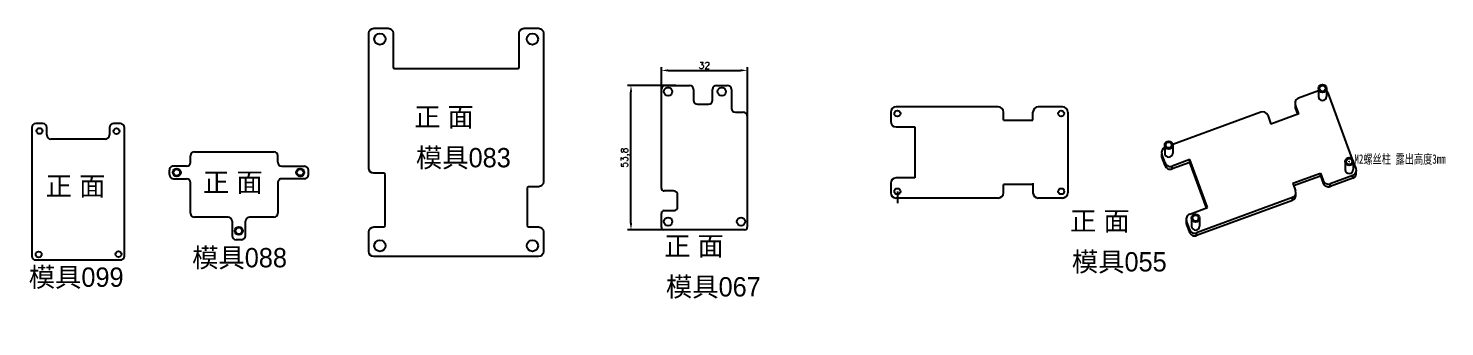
# Model space of a CAD drawing. Header units: millimetres. Extents: x 1426 to 4436, y -331 to 92.
# Drawn here: x 3909 to 4436, y -276 to -164 of the extents above; entities that cross this region are included whole.
import ezdxf

# ---------------------------------------------------------------- set-up
doc = ezdxf.new("R2010")
doc.units = ezdxf.units.MM
doc.layers.add('PUNCH', color=2, linetype='Continuous')
doc.styles.add('ST', font='PMingLiU.ttf')
doc.styles.get("Standard").update_dxf_attribs({"font": 'txt', "bigfont": 'gbcbig.shx'})
doc.styles.add('国家标准', font='SimSun.ttf', dxfattribs={"width": 0.7, "height": 3.5})
doc.dimstyles.new('ISO-25', dxfattribs={"dimtxt": 2.5, "dimasz": 2.5, "dimexe": 1.25, "dimexo": 0.625, "dimtad": 1, "dimtxsty": 'Standard', "dimcen": 2.5, "dimadec": 0, "dimazin": 0, "dimtfac": 1, "dimtmove": 0, "dimatfit": 3, "dimfxl": 0, "dimarcsym": 0})
doc.dimstyles.get("Standard").update_dxf_attribs({"dimtxt": 0.18, "dimasz": 0.18, "dimexe": 0.18, "dimexo": 0.0625, "dimgap": 0.09, "dimtad": 0, "dimtih": 1, "dimtoh": 1, "dimdec": 4, "dimzin": 0, "dimdsep": 46, "dimtxsty": 'Standard', "dimcen": 0.09, "dimadec": 0, "dimazin": 0, "dimtfac": 1, "dimtdec": 4, "dimtofl": 0, "dimtmove": 0, "dimatfit": 0, "dimfxl": 0, "dimtolj": 1, "dimtzin": 0, "dimarcsym": 0})

# ---------------------------------------------------------------- blocks, each defined once
blk = doc.blocks.new('*D262')
at = {"color": 0, "lineweight": -2}
for p, q in [((2461.37, -188.13), (2461.37, -181.05)), ((4149.79, -185.76), (4131.83, -185.76)), ((4133.08, -237.06), (4133.08, -188.26)), ((2476.81, -190.63), (2460.12, -190.63)), ((2478.81, -194.63), (2460.12, -194.63)), ((2461.37, -194.63), (2461.37, -190.63)), ((2461.37, -197.13), (2461.37, -199.63)), ((4148.51, -239.56), (4131.83, -239.56))]:
    blk.add_line(p, q, dxfattribs=at)
at = {"color": 0}
for points in [[(2460.95, -188.13), (2461.78, -188.13), (2461.37, -190.63)], [(4132.66, -188.26), (4133.5, -188.26), (4133.08, -185.76)], [(2460.95, -197.13), (2461.78, -197.13), (2461.37, -194.63)], [(4132.66, -237.06), (4133.5, -237.06), (4133.08, -239.56)]]:
    blk.add_solid(points, dxfattribs=at)
at = {"layer": 'Defpoints', "color": 0}
for p in [(4133.08, -185.76), (4150.42, -185.76), (2461.37, -190.63), (2477.44, -190.63), (2479.44, -194.63), (4149.14, -239.56)]:
    blk.add_point(p, dxfattribs=at)
at = {"color": 0, "attachment_point": 5, "rotation": 90}
for s, insert, char_height in [('4', (2458.24, -183.34), 5), ('53,8', (4131, -212.66), 2.5)]:
    blk.add_mtext(s, dxfattribs=dict(at, insert=insert, char_height=char_height))
blk = doc.blocks.new('*D263')
at = {"color": 0, "lineweight": -2}
for p, q in [((4144.42, -196.04), (4144.42, -178.9)), ((4176.42, -200.83), (4176.42, -178.9)), ((4146.92, -180.15), (4173.92, -180.15)), ((2593.41, -264.13), (2593.41, -257.05)), ((2603.81, -266.63), (2592.16, -266.63)), ((2593.41, -270.63), (2593.41, -266.63)), ((2593.46, -270.63), (2592.16, -270.63)), ((2593.41, -273.13), (2593.41, -275.63))]:
    blk.add_line(p, q, dxfattribs=at)
at = {"color": 0}
for points in [[(4146.92, -179.74), (4146.92, -180.57), (4144.42, -180.15)], [(4173.92, -179.74), (4173.92, -180.57), (4176.42, -180.15)], [(2592.99, -264.13), (2593.83, -264.13), (2593.41, -266.63)], [(2592.99, -273.13), (2593.83, -273.13), (2593.41, -270.63)]]:
    blk.add_solid(points, dxfattribs=at)
at = {"layer": 'Defpoints', "color": 0}
for p in [(4176.42, -180.15), (4144.42, -196.66), (4176.42, -201.46), (2593.41, -266.63), (2604.44, -266.63), (2594.08, -270.63)]:
    blk.add_point(p, dxfattribs=at)
at = {"color": 0, "insert": (4160.42, -178.28), "char_height": 2.5, "attachment_point": 5}
blk.add_mtext('32', dxfattribs=at)
at = {"color": 0, "insert": (2590.28, -259.34), "char_height": 5, "attachment_point": 5, "rotation": 90}
blk.add_mtext('4', dxfattribs=at)
blk = doc.blocks.new('*D292')
at = {"color": 0, "lineweight": -2}
for p, q in [((2906.22, -206.14), (2892.33, -206.14)), ((2893.58, -238.64), (2893.58, -208.64)), ((2906.22, -241.14), (2892.33, -241.14))]:
    blk.add_line(p, q, dxfattribs=at)
at = {"color": 0, "linetype": 'Continuous', "lineweight": -2}
for p, q in [((4400.56, -214.1), (4400.74, -214.1)), ((4400.65, -214.19), (4400.65, -214.01)), ((4401.76, -213.46), (4401.92, -213.37)), ((4401.92, -213.37), (4402.1, -213.37))]:
    blk.add_line(p, q, dxfattribs=at)
at = {"color": 0}
for points in [[(2893.17, -208.64), (2894, -208.64), (2893.58, -206.14)], [(2893.17, -238.64), (2894, -238.64), (2893.58, -241.14)]]:
    blk.add_solid(points, dxfattribs=at)
at = {"color": 0, "linetype": 'Continuous'}
blk.add_solid([(4401.75, -213.44), (4401.78, -213.49), (4401.61, -213.55)], dxfattribs=at)
at = {"layer": 'Defpoints', "color": 0}
for p in [(2893.58, -206.14), (2906.85, -206.14), (2906.85, -241.14)]:
    blk.add_point(p, dxfattribs=at)
at = {"layer": 'Defpoints', "color": 0, "linetype": 'Continuous'}
for p in [(4400.65, -214.1), (4401.61, -213.55)]:
    blk.add_point(p, dxfattribs=at)
at = {"color": 0, "linetype": 'Continuous', "insert": (4419.58, -213.37), "char_height": 3.5, "attachment_point": 5, "style": '国家标准'}
blk.add_mtext('\\A1;M2螺丝柱 露出高度3mm', dxfattribs=at)
at = {"color": 0, "insert": (2891.71, -223.64), "char_height": 2.5, "attachment_point": 5, "rotation": 90}
blk.add_mtext('35', dxfattribs=at)

msp = doc.modelspace()

# ---------------------------------------------------------------- linework, layer by layer
at = {"linetype": 'Continuous'}
for p, q in [((4389.17921, -187.75737), (4381.79213, -190.47714)), ((4389.17921, -186.86917), (4389.17921, -189.86917)), ((4392.17921, -186.86917), (4392.17921, -189.86917)), ((4401.91155, -213.28548), (4392.80573, -188.55342)), ((4269.81682, -193.71692), (4231.81682, -193.71692)), ((4293.81681, -193.71692), (4284.81682, -193.71692)), ((4381.81558, -196.32944), (4380.60631, -193.04498)), ((4380.60631, -194.04498), (4380.60631, -193.04498)), ((4381.49135, -196.44882), (4380.60631, -194.04498)), ((3913.97145, -199.96264), (3911.38846, -199.96264)), ((3942.86058, -199.99471), (3940.29193, -199.99471)), ((4229.81682, -195.71692), (4229.81682, -199.21692)), ((4271.81682, -198.71692), (4271.81682, -195.71692)), ((4271.81682, -198.71692), (4282.81682, -198.71692)), ((4282.81682, -198.71692), (4282.81682, -195.71692)), ((4295.81681, -195.71692), (4295.81681, -225.71692)), ((4367.71588, -195.65972), (4334.87412, -207.75136)), ((4370.28373, -196.84554), (4371.493, -200.13)), ((4381.81558, -196.32944), (4371.493, -200.13)), ((3909.88846, -201.46264), (3909.88846, -249.28677)), ((3915.47145, -204.21156), (3915.47145, -201.46264)), ((3937.29193, -205.71156), (3916.97145, -205.71156)), ((3938.79193, -201.49471), (3938.79193, -204.21156)), ((3944.36058, -249.28677), (3944.36058, -201.49471)), ((4231.81682, -201.21692), (4238.81682, -201.21692)), ((4238.81682, -201.21692), (4238.81682, -220.21692)), ((4331.88902, -207.96221), (4331.88902, -210.96221)), ((4334.88902, -207.96221), (4334.88902, -210.96221)), ((4332.07949, -214.64122), (4330.87023, -211.35676)), ((4330.87023, -212.35676), (4330.87023, -211.35676)), ((4332.07949, -215.64122), (4330.87023, -212.35676)), ((4332.07949, -215.64122), (4332.07949, -214.64122)), ((4341.21626, -213.40851), (4334.64734, -215.82705)), ((4341.21626, -214.40851), (4334.64734, -216.82705)), ((4334.64734, -216.82705), (4334.64734, -215.82705)), ((4347.78086, -231.23843), (4341.21626, -213.40851)), ((4341.21626, -214.40851), (4341.21626, -213.40851)), ((4347.45663, -231.3578), (4341.21626, -214.40851)), ((4399.15224, -214.10042), (4399.15224, -217.10042)), ((4403.17089, -216.70592), (4402.13935, -213.90419)), ((4402.15224, -214.10042), (4402.15224, -217.10042)), ((4238.81682, -220.21692), (4231.81682, -220.21692)), ((4379.61237, -222.1828), (4389.93495, -218.38224)), ((4379.9366, -223.06342), (4389.93495, -219.38224)), ((4389.93495, -218.38224), (4390.97147, -221.19749)), ((4389.93495, -219.38224), (4389.93495, -218.38224)), ((4389.93495, -219.38224), (4390.97147, -222.19749)), ((4390.97147, -222.19749), (4390.97147, -221.19749)), ((4401.98507, -219.27376), (4393.53931, -222.38331)), ((4401.98507, -220.27376), (4393.53931, -223.38331)), ((4401.98507, -220.27376), (4401.98507, -219.27376)), ((4229.81682, -222.21692), (4229.81682, -225.71692)), ((4232.31682, -225.21692), (4232.31682, -229.62873)), ((4271.81682, -225.71692), (4271.81682, -222.71692)), ((4282.81682, -222.71692), (4271.81682, -222.71692)), ((4282.81682, -222.21692), (4282.81682, -225.71692)), ((4379.61237, -222.1828), (4380.64889, -224.99805)), ((4393.53931, -223.38331), (4393.53931, -222.38331)), ((4269.81682, -227.71692), (4231.81682, -227.71692)), ((4293.81681, -227.71692), (4284.81682, -227.71692)), ((4341.21194, -233.65697), (4347.78086, -231.23843)), ((4379.46306, -227.56589), (4343.80323, -240.69509)), ((4379.46306, -228.56589), (4343.80323, -241.69509)), ((4379.46306, -228.56589), (4379.46306, -227.56589)), ((4341.23538, -239.50927), (4340.02612, -236.22481)), ((4340.02612, -237.22481), (4340.02612, -236.22481)), ((4341.23538, -240.50927), (4340.02612, -237.22481)), ((4341.90872, -235.17644), (4341.90872, -238.17644)), ((4344.90872, -235.17644), (4344.90872, -238.17644)), ((4341.23538, -240.50927), (4341.23538, -239.50927)), ((4343.80323, -241.69509), (4343.80323, -240.69509)), ((3911.38846, -250.78677), (3942.86058, -250.78677))]:
    msp.add_line(p, q, dxfattribs=at)
at = {"color": 7, "linetype": 'Continuous'}
for p, q in [((3970.50701, -210.45008), (4000.03125, -210.45008)), ((3961.11693, -218.99407), (3961.11665, -217.33849)), ((4011.42988, -220.49007), (4003.0689, -220.49336)), ((4012.91665, -218.96567), (4012.91665, -217.34694)), ((3969.01665, -233.35492), (3969.01665, -221.98879)), ((4001.51665, -221.99245), (4001.51779, -233.35332)), ((3983.02849, -234.84919), (3970.50701, -234.84998)), ((4000.02744, -234.85007), (3991.00595, -234.85007)), ((3987.93458, -243.24926), (3986.01184, -243.24926))]:
    msp.add_line(p, q, dxfattribs=at)
for p, q in [((3967.5263, -215.85007), (3962.601, -215.85007)), ((3969.01665, -214.35332), (3969.01665, -211.94652)), ((4001.51665, -214.35332), (4001.51665, -211.95112)), ((4003.00701, -215.85007), (4011.42399, -215.85019)), ((3962.60497, -220.49124), (3967.5263, -220.49106)), ((3984.51884, -236.34593), (3984.51884, -241.7542)), ((3989.42493, -241.7542), (3989.42493, -236.35001)), ((3992.54851, -234.85007), (3990.91529, -234.85007))]:
    msp.add_line(p, q)
msp.add_lwpolyline([(4035.45357, -247.67699), (4035.45357, -240.27699, -0.414213562), (4037.25357, -238.47699), (4040.95357, -238.47699, 0.414213562), (4041.45357, -237.97699), (4041.45357, -218.97699, 0.414213562), (4040.95357, -218.47699), (4037.25357, -218.47699, -0.414213562), (4035.45357, -216.67699), (4035.45357, -166.27699, -0.414213562), (4037.25357, -164.47699), (4042.65357, -164.47699, -0.414213562), (4044.45357, -166.27699), (4044.45357, -178.97699, 0.414213562), (4044.95357, -179.47699), (4090.95357, -179.47699, 0.414213562), (4091.45357, -178.97699), (4091.45357, -166.27699, -0.414213562), (4093.25357, -164.47699), (4098.65357, -164.47699, -0.414213562), (4100.45357, -166.27699), (4100.45357, -221.67699, -0.414213562), (4098.65357, -223.47699), (4094.95357, -223.47699, 0.414213562), (4094.45357, -223.97699), (4094.45357, -237.97699, 0.414213562), (4094.95357, -238.47699), (4098.65357, -238.47699, -0.414213562), (4100.45357, -240.27699), (4100.45357, -247.67699, -0.414213562), (4098.65357, -249.47699), (4037.25357, -249.47699, -0.414213562)], format="xyb", close=True)
for centre, radius in [((4039.55357, -168.47699), 2.1), ((4096.35357, -168.47699), 2.1), ((3963.86302, -218.17106), 1.5), ((3963.86302, -218.17106), 1.2), ((4009.85262, -218.16626), 1.5), ((4009.85262, -218.16626), 1.2), ((3986.97189, -239.92037), 1.5), ((3986.97189, -239.92037), 1.2), ((4039.55357, -245.47699), 2.1), ((4096.35357, -245.47699), 2.1)]:
    msp.add_circle(centre, radius)
at = {"color": 3}
for centre in [(4146.9164, -188.0551), (4166.9164, -188.0551), (4146.9164, -236.4551), (4174.0664, -236.4551)]:
    msp.add_circle(centre, 1.55, dxfattribs=at)
at = {"linetype": 'Continuous'}
for centre, radius in [((4390.67921, -186.86917), 1.5), ((4390.67921, -186.86917), 1.1), ((4232.31682, -196.21676), 1.1), ((4293.31697, -196.21692), 1.1), ((3912.71924, -202.72873), 1.1), ((3941.39584, -202.80493), 1.1), ((4333.38902, -207.96221), 1.5), ((4333.38902, -207.96221), 1.1), ((4400.65224, -214.10042), 1.5), ((4400.65224, -214.10042), 1.1), ((4232.31682, -225.21692), 1.1), ((4293.36666, -225.21692), 1.1), ((4343.40872, -235.17644), 1.5), ((4343.40872, -235.17644), 1.1), ((3912.41444, -248.72813), 1.1), ((3942.15784, -248.62653), 1.1)]:
    msp.add_circle(centre, radius, dxfattribs=at)
for centre, radius, start, end in [((4390.67921, -189.86917), 1.5, 180, 0), ((4390.9289, -189.24443), 2, 20.2126443, 51.3061937), ((4231.81682, -195.71692), 2, 90, 180), ((4269.81682, -195.71692), 2, 0, 90), ((4284.81682, -195.71692), 2, 90, 180), ((4293.81681, -195.71692), 2, 0, 90), ((4382.48315, -192.35397), 2, 110.2126443, 200.2126443), ((4382.48315, -193.35397), 2, 165.5224878, 200.2126443), ((3911.38846, -201.46264), 1.5, 90, 180), ((3913.97145, -201.46264), 1.5, 0, 90), ((3940.29193, -201.49471), 1.5, 90, 180), ((3942.86058, -201.49471), 1.5, 0, 90), ((4231.81682, -199.21692), 2, 180, 270), ((4368.40689, -197.53655), 2, 20.2126443, 110.2126443), ((3916.97145, -204.21156), 1.5, 180, 270), ((3937.29193, -204.21156), 1.5, 270, 0), ((4332.74706, -210.66575), 2, 115.4054511, 200.2126443), ((4333.38902, -210.96221), 1.5, 180, 0), ((4332.74706, -211.66575), 2, 165.5224878, 200.2126443), ((4333.95633, -213.95021), 2, 200.2126443, 290.2126443), ((4333.95633, -214.95021), 2, 200.2126443, 290.2126443), ((4231.81682, -222.21692), 2, 90, 180), ((4392.8483, -220.50648), 2, 200.2126443, 290.2126443), ((4400.65224, -217.10042), 1.5, 180, 0), ((4401.29405, -217.39693), 2, 290.2126443, 20.2126443), ((4401.29405, -218.39693), 2, 290.2126443, 14.4775122), ((4231.81682, -225.71692), 2, 180, 270), ((4269.81682, -225.71692), 2, 270, 0), ((4284.81682, -225.71692), 2, 180, 270), ((4293.81681, -225.71692), 2, 270, 0), ((4378.77205, -225.68906), 2, 290.2126443, 20.2126443), ((4378.77205, -226.68906), 2, 290.2126443, 14.4775122), ((4392.8483, -221.50648), 2, 200.2126443, 290.2126443), ((4341.90295, -235.5338), 2, 110.2126443, 200.2126443), ((4341.90295, -236.5338), 2, 165.5224878, 200.2126443), ((4343.11222, -238.81826), 2, 200.2126443, 290.2126443), ((4343.11222, -239.81826), 2, 200.2126443, 290.2126443), ((4343.40872, -238.17644), 1.5, 180, 0), ((3911.38846, -249.28677), 1.5, 180, 270), ((3942.86058, -249.28677), 1.5, 270, 0)]:
    msp.add_arc(centre, radius, start, end, dxfattribs=at)
for centre, radius, start, end in [((3970.51763, -211.95103), 1.50099, 90.4057148, 179.8280988), ((4000.01628, -211.95038), 1.50037, 359.9716044, 89.4283944), ((3962.59367, -217.32712), 1.47706, 89.7155445, 180.4412655), ((3967.51515, -214.34861), 1.50151, 270.4254939, 359.8198958), ((4003.01816, -214.34861), 1.50151, 180.1801042, 269.5745061), ((4011.41116, -217.35566), 1.50552, 0.3317159, 89.5117856), ((3962.61518, -218.99303), 1.49825, 180.0397582, 269.6094419), ((3967.51345, -221.99421), 1.50321, 0.2067821, 89.5101921), ((4003.01665, -221.99245), 1.5, 88.0041177, 180.8251143), ((4011.4058, -218.97932), 1.51092, 270.5720639, 359.4655954), ((3970.51525, -233.3514), 1.4986, 180.1343176, 269.6849028), ((3983.01734, -236.35065), 1.50151, 0.1801042, 89.5745061), ((3990.93196, -236.35702), 1.50704, 90.6339745, 179.7334343), ((4000.01629, -233.34861), 1.50151, 270.4254939, 359.8198958), ((3986.01744, -241.75069), 1.4986, 180.1343176, 269.6849028), ((3987.92634, -241.75069), 1.4986, 270.3150972, 359.8656824)]:
    msp.add_arc(centre, radius, start, end)
at = {"layer": 'PUNCH'}
for p, q in [((4144.4164, -224.0551), (4144.4164, -187.2551)), ((4145.9164, -185.7551), (4154.9164, -185.7551)), ((4156.4164, -187.2551), (4156.4164, -191.2551)), ((4163.4664, -191.2551), (4163.4664, -187.2551)), ((4164.9664, -185.7551), (4168.9664, -185.7551)), ((4170.4664, -187.2551), (4170.4664, -194.2551)), ((4157.9164, -192.7551), (4161.9664, -192.7551)), ((4171.9664, -195.7551), (4174.9164, -195.7551)), ((4176.4164, -197.2551), (4176.4164, -238.5551)), ((4148.9664, -225.0551), (4145.4164, -225.0551)), ((4150.4664, -230.9051), (4150.4664, -226.5551)), ((4144.4164, -238.5551), (4144.4164, -233.4051)), ((4145.4164, -232.4051), (4148.9664, -232.4051)), ((4175.4164, -239.5551), (4145.4164, -239.5551))]:
    msp.add_line(p, q, dxfattribs=at)
for centre, radius, start, end in [((4145.9164, -187.2551), 1.5, 90, 180), ((4154.9164, -187.2551), 1.5, 360, 90), ((4164.9664, -187.2551), 1.5, 90, 180), ((4168.9664, -187.2551), 1.5, 360, 90), ((4157.9164, -191.2551), 1.5, 180, 270), ((4161.9664, -191.2551), 1.5, 270, 0), ((4171.9664, -194.2551), 1.5, 180, 270), ((4174.9164, -197.2551), 1.5, 360, 90), ((4145.4164, -224.0551), 1, 180, 270), ((4148.9664, -226.5551), 1.5, 360, 90), ((4148.9664, -230.9051), 1.5, 270, 0), ((4145.4164, -233.4051), 1, 90, 180), ((4145.4164, -238.5551), 1, 180, 270), ((4175.4164, -238.5551), 1, 270, 0)]:
    msp.add_arc(centre, radius, start, end, dxfattribs=at)

# ---------------------------------------------------------------- texts
at = {"color": 3, "style": 'ST'}
for s, p in [('正 面', (4052.30514, -201.03123)), ('模具083', (4052.94041, -216.2621)), ('正 面', (3915.07674, -226.8246)), ('正 面', (3973.62836, -225.45208)), ('正 面', (4296.64359, -239.82694)), ('正 面', (4145.42837, -249.14841)), ('模具088', (3969.56465, -253.5198)), ('模具055', (4297.27886, -255.05782)), ('模具099', (3908.70967, -260.77502)), ('模具067', (4146.06363, -264.37929))]:
    msp.add_text(s, height=7.2, dxfattribs=at).set_placement(p)

# ---------------------------------------------------------------- dimensions: what is measured, and where the dimension line sits
at = {"color": 1}
for base, p1, p2, angle, picture, middle in [((2593.4091, -266.62874), (2594.08075, -270.62874), (2604.43786, -266.62874), 90, '*D263', (2590.2841, -259.33707)), ((2461.36794, -190.62874), (2479.43786, -194.62874), (2477.43786, -190.62874), 270, '*D262', (2458.24294, -183.33707))]:
    dim = msp.add_linear_dim(base=base, p1=p1, p2=p2, angle=angle, dimstyle='ISO-25', override={"dimtxt": 5}, dxfattribs=at)
    dim.commit()
    dim.dimension.update_dxf_attribs({"geometry": picture, "text_midpoint": middle})
for base, p1, p2, angle, picture, middle in [((4176.4164, -180.15193), (4144.4164, -196.66392), (4176.4164, -201.45772), 180, '*D263', (4160.4164, -178.27693)), ((4133.08023, -185.7551), (4149.1378, -239.5551), (4150.4164, -185.7551), 90, '*D262', (4130.99689, -212.6551))]:
    dim = msp.add_linear_dim(base=base, p1=p1, p2=p2, angle=angle, dimstyle='ISO-25')
    dim.commit()
    dim.dimension.update_dxf_attribs({"geometry": picture, "text_midpoint": middle})
dim = msp.add_linear_dim(base=(2893.58313, -206.14134), p1=(2906.8486, -241.14141), p2=(2906.8486, -206.14134), angle=90, dimstyle='ISO-25', dxfattribs=at)
dim.commit()
dim.dimension.update_dxf_attribs({"geometry": '*D292', "text_midpoint": (2891.70813, -223.64137)})
at = {"linetype": 'Continuous'}
dim = msp.add_radius_dim(center=(4400.65224, -214.10042), mpoint=(4401.60599, -213.55237), text='M2螺丝柱 露出高度3mm', dimstyle='Standard', override={"dimtxsty": '国家标准'}, dxfattribs=at)
dim.commit()
dim.dimension.update_dxf_attribs({"geometry": '*D292', "text_midpoint": (4419.58313, -213.37301)})

doc.saveas('drawing.dxf')
